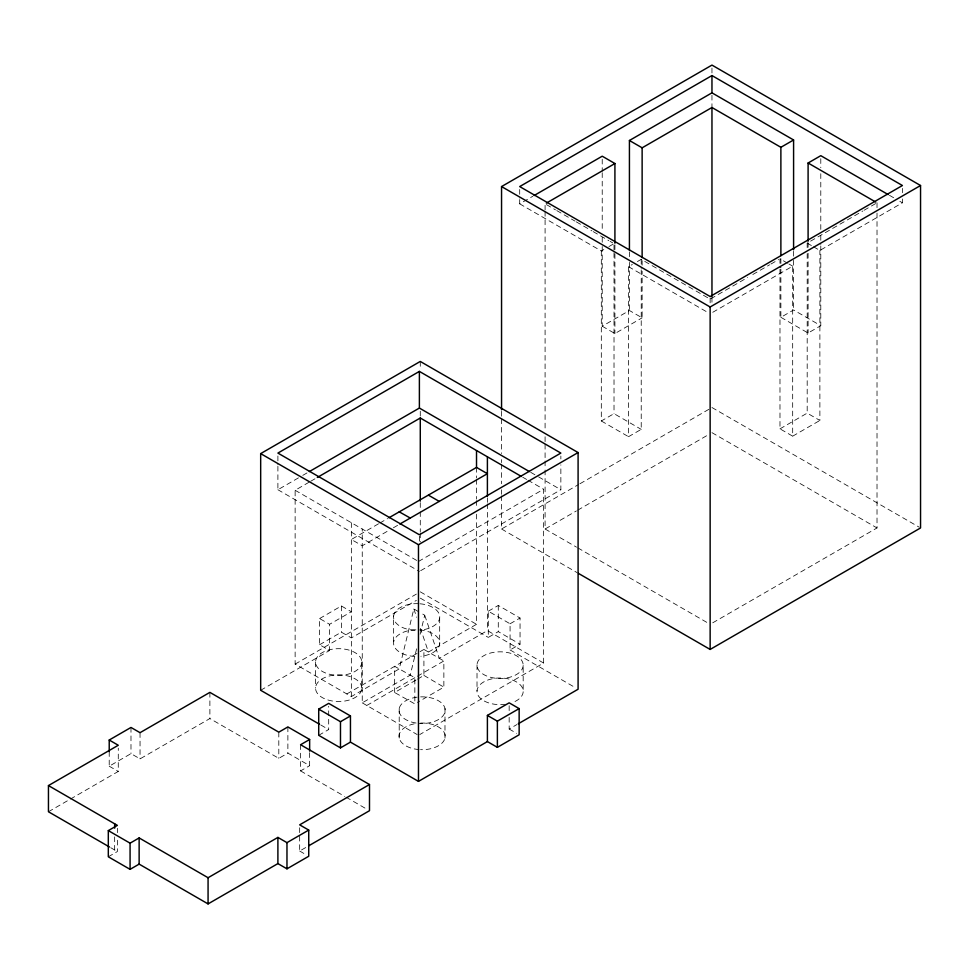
<?xml version="1.0" encoding="UTF-8"?>
<svg xmlns="http://www.w3.org/2000/svg" width="969" height="969" viewBox="0 0 969 969"><rect width="100%" height="100%" fill="white"/><g stroke="black" fill="none" stroke-linecap="round" stroke-linejoin="round"><path stroke-width="0.73" stroke-dasharray="4.84 3.63" d="M416.609 648.83L410.25 675.127L362.249 702.84L362.249 529.001M420.134 634.223L424.725 615.23L419.892 612.432M418.681 611.742L413.836 608.944L399.24 668.925L351.359 696.566L295.133 664.104L295.133 490.266L309.474 481.981M394.649 692.508L394.649 666.333L414.841 677.706L414.841 703.894L394.649 692.508L416.282 679.875M417.554 679.136L423.913 675.417L423.913 649.436L420.098 651.64M519.699 199.529L519.699 203.841L532.793 196.283M519.699 203.841L601.313 250.971L603.857 249.505M608.932 246.574L614.019 243.643M641.224 269.879L641.224 429.364L628.53 436.692L628.53 266.681L632.333 264.476M637.408 261.545L641.224 259.353L710.144 299.142L747.644 277.485M277.897 466.283L277.897 489.733L301.48 476.118M302.788 475.367L308.033 472.339M310.77 481.23L315.991 478.214M602.221 246.477L602.221 326.214L629.426 310.504L642.132 317.832L642.132 271.199M602.221 326.214L614.915 333.542L642.132 317.832M752.816 274.506L769.628 264.791M770.924 264.053L778.688 259.571M807.189 247.628L807.189 243.11L862.798 211.012M864.082 210.261L875.722 203.551M712.772 312.284L792.678 266.16L792.678 436.171L779.984 428.843L779.984 269.358M813.536 246.78L819.883 250.45L902.418 202.8L902.418 198.475M378.528 523.793L351.359 539.479L362.249 545.765L388.194 530.782M379.824 523.042L387.588 518.56M393.39 527.778L398.574 524.786M601.313 250.971L601.313 420.982L614.019 413.654L641.224 429.364M780.881 269.164L780.881 317.311L793.587 309.983L820.791 325.693L820.791 245.944M780.881 317.311L808.098 333.021L820.791 325.693M319.613 618.549L341.379 605.976L351.359 611.742L329.593 624.302L319.613 618.549L319.613 644.724L329.593 650.49L329.593 624.302M418.475 561.475L543.621 489.212L543.621 663.05L419.771 734.55M420.691 570.668L560.857 489.733L560.857 464.817M501.554 495.813L501.554 529.001L578.663 484.488M579.971 483.737L710.652 408.288M109.218 751.653L109.218 766.2L130.985 753.64L140.045 758.872L209.885 718.55L278.806 758.352L287.878 753.107L309.644 765.68L309.644 752.586M319.613 644.724L341.379 632.163L351.359 637.917L416.379 600.38M295.133 664.104L416.379 594.094M48.45 811.756L69.138 799.813M70.434 799.062L118.279 771.433L118.279 748.165M260.673 690.279L329.593 650.49M545.087 470.026L545.087 529.001L576.373 510.942M577.681 510.191L708.048 434.924M779.984 428.843L807.189 413.133L819.883 420.461L819.883 250.45M488.303 611.209L498.284 605.455L520.05 618.016L520.05 644.203L510.069 649.957L510.069 623.782L488.303 611.209L488.303 637.396L498.284 631.631L520.05 644.203M792.678 436.171L819.883 420.461M346.829 693.949L418.826 652.379M476.518 514.176L476.518 624.302L428.443 652.052L420.437 628.409M543.621 663.05L487.395 630.589L439.332 658.339L424.725 615.23M366.779 705.468L414.841 677.706M417.373 676.253L443.863 660.955L443.863 687.142L417.373 702.44M510.069 623.782L520.05 618.016M108.31 856.79L117.37 851.545L117.37 838.464M318.716 735.314L328.685 729.548L328.685 706.28M300.572 744.737L300.572 770.912L309.644 765.68M509.161 717.387L509.161 729.027L516.962 724.521M299.663 827.756L299.663 851.024L306.131 847.294M712.748 622.801L877.018 527.96L877.018 210.358M522.703 477.208L526.627 479.461M527.935 480.212L543.621 489.212M889.457 195.314L894.641 198.306M899.826 201.298L902.418 202.8M807.189 243.11L812.264 246.053M787.591 263.217L779.984 258.82L779.984 267.856M788.863 263.956L792.678 266.16M546.395 204.592L555.491 209.849M556.787 210.6L575.005 221.114M576.301 221.865L591.902 230.876M593.21 231.627L608.811 240.639M610.107 241.39L612.711 242.892M628.53 266.681L708.848 313.06M711.961 407.525L919.242 527.209M711.961 432.658L877.018 527.96M601.313 420.982L628.53 436.692M530.721 472.339L537.274 476.118M538.582 476.881L560.857 489.733M545.087 529.001L576.531 547.158M577.839 547.909L708.836 623.539M501.554 529.001L577.173 572.667M295.133 490.266L417.167 560.712M277.897 489.733L419.383 571.419M420.28 591.841L476.518 624.302M420.28 598.127L488.303 637.396M510.069 649.957L575.477 687.724M423.913 649.436L443.863 660.955M509.161 729.027L516.647 733.339M362.249 702.84L417.179 734.563M320.836 725.018L328.685 729.548M300.572 770.912L344.782 796.445M346.09 797.196L366.9 809.212M299.663 851.024L306.143 854.767M109.218 766.2L118.279 771.433M110.757 847.73L117.37 851.545M423.913 675.417L443.863 687.142M413.836 608.944L416.67 617.289M902.418 188.398L902.418 192.722M877.018 202.8L877.018 208.844M820.791 158.686L820.791 167.71M820.791 173.73L820.791 229.399M820.791 235.419L820.791 244.442M808.098 242.747L808.098 247.265M808.098 253.284L808.098 333.021M807.189 253.648L807.189 413.133M793.587 251.31L793.587 258.832M793.587 260.334L793.587 309.983M780.881 258.638L780.881 267.662M711.961 68.109L711.961 74.141M711.961 95.265L711.961 107.329M711.961 297.41L711.961 303.442M710.144 297.967L710.144 303.721M642.132 260.661L642.132 265.179M641.224 259.353L641.224 268.377M629.426 251.831L629.426 260.855M629.426 262.357L629.426 310.504M614.915 244.769L614.915 252.303M614.915 253.805L614.915 333.542M614.019 245.145L614.019 251.165M614.019 252.667L614.019 413.654M602.221 159.207L602.221 171.247M602.221 172.748L602.221 231.421M602.221 237.441L602.221 244.963M560.857 456.011L560.857 458.955M545.087 205.355L545.087 209.898M545.087 211.412L545.087 430.696M545.087 436.753L545.087 442.797M545.087 444.311L545.087 459.439M545.087 460.953L545.087 468.512M523.175 665.497A23.086 13.324 0 0 1 488.025 676.507A23.086 13.324 0 0 1 489.079 653.433A23.086 13.324 0 0 1 523.175 665.497L523.175 691.672M519.699 189.452L519.699 198.088M509.161 705.759L509.161 711.573M501.554 411.341L501.554 417.373M501.554 418.887L501.554 453.577M501.554 459.609L501.554 462.625M501.554 464.139L501.554 483.749M501.554 489.781L501.554 494.311M498.284 605.455L498.284 631.631M487.395 497.836L487.395 502.366M487.395 503.868L487.395 630.589M477.014 664.795L477.014 690.97M476.518 467.421L476.518 477.971M476.518 479.485L476.518 499.096M476.518 500.61L476.518 508.144M444.989 708.46L444.977 738.124M439.672 618.028L439.672 644.215M420.28 361.449L420.28 368.995M420.28 411.195L420.28 417.227M420.28 502.657L420.28 510.215M420.28 511.729L420.28 531.799M420.28 532.889L420.28 541.962M419.383 536.232L419.383 542.095M399.216 708.412L399.204 738.063M418.487 603.687A23.086 13.324 0 0 0 393.644 615.921L393.644 642.096M361.752 662.009A23.086 13.324 0 0 1 327.122 673.552A23.086 13.324 0 0 1 327.122 650.465A23.086 13.324 0 0 1 361.752 662.009L361.752 688.184A23.086 13.324 0 0 1 327.122 699.727A23.086 13.324 0 0 1 327.122 676.641A23.086 13.324 0 0 1 361.752 688.184M351.359 522.727L351.359 696.566M341.379 605.976L341.379 632.163M315.579 662.009L315.579 688.184M287.878 726.932L287.878 753.107M278.806 732.164L278.806 758.352M277.897 456.011L277.897 464.817M209.885 692.375L209.885 718.55M140.045 732.685L140.045 758.872M130.985 727.453L130.985 753.64M117.37 828.277L117.37 832.637M114.657 836.889L114.657 849.983M419.989 603.784A23.086 13.324 0 0 1 439.744 616.72A23.086 13.324 0 0 1 420.849 630.08M414.829 630.262A23.086 13.324 0 0 1 393.644 615.921M420.631 696.868A23.086 13.324 0 0 1 445.171 710.64A23.086 13.324 0 0 1 419.032 723.383M416.076 723.044A23.086 13.324 0 0 1 399.071 709.272A23.086 13.324 0 0 1 419.129 696.953M414.829 656.437A23.086 13.324 0 0 1 396.575 636.585A23.086 13.324 0 0 1 435.469 635.422A23.086 13.324 0 0 1 420.849 656.267M505.479 704.281A23.086 13.324 0 0 1 477.378 688.947A23.086 13.324 0 0 1 513.013 680.274A23.086 13.324 0 0 1 512.407 702.598M420.631 723.056A23.086 13.324 0 0 1 445.183 736.379A23.086 13.324 0 0 1 420.534 749.655M419.032 749.57A23.086 13.324 0 0 1 399.058 737.203A23.086 13.324 0 0 1 416.173 723.48"/><path stroke-width="1.45" d="M501.554 409.826L501.554 186.569L711.961 65.093L920.55 185.515L920.55 527.96L710.144 649.436L578.469 573.418M711.961 75.558L519.699 186.569L710.144 296.526L902.418 185.515L711.961 75.558L711.961 92.842L629.426 140.493L629.426 250.329M534.101 195.532L602.221 156.203L614.915 163.531L614.915 243.267M546.383 203.102L614.915 163.531M629.426 140.493L642.132 147.821L711.961 107.498L780.881 147.3L793.587 139.972L793.587 249.796M319.528 724.267L260.673 690.279L260.673 453.613L420.28 361.449L578.093 452.559L578.093 689.238L518.27 723.77M419.383 371.406L277.897 453.08L419.383 534.767L560.857 453.08L419.383 371.406L419.383 408.058L309.341 471.588M808.098 241.245L808.098 163.01L820.791 155.67L888.161 194.575M317.299 477.463L420.28 418.002L521.395 476.457M501.554 186.569L710.144 306.991L920.55 185.515M388.884 517.809L476.518 467.421L487.395 473.696L399.87 524.035M260.673 453.613L418.475 544.711L578.093 452.559M109.218 751.653L109.218 740.025L130.985 727.453L140.045 732.685L209.885 692.375L278.806 732.164L287.878 726.932L309.644 739.492L309.644 751.132M109.461 846.979L48.45 811.756L48.45 785.58L118.279 745.258L109.218 740.025M308.711 845.804L369.492 810.702L369.492 784.527L299.663 824.849L308.736 830.082L308.736 856.257L286.969 868.83L277.897 863.597L208.069 903.907L139.136 864.118L130.076 869.35L108.31 856.79L108.31 830.603L117.37 825.37L48.45 785.58M350.451 742.121L340.482 747.874L318.716 735.314L318.716 709.126L328.685 703.373L350.451 715.934L350.451 742.121L418.475 781.389L487.395 741.588L497.376 747.353L519.142 734.781L519.142 708.605L509.161 702.84L487.395 715.413L487.395 741.588M108.31 830.603L130.076 843.175L139.136 837.931L208.069 877.732L277.897 837.41L286.969 842.642L308.736 830.082M309.644 739.492L300.572 744.737L369.492 784.527M318.716 709.126L340.482 721.699L350.451 715.934M487.395 715.413L497.376 721.166L519.142 708.605M399.24 511.838L410.25 518.04M711.961 92.842L793.587 139.972M808.098 163.01L875.722 202.049M419.383 408.058L529.413 471.588M428.443 495.171L439.332 501.445M780.881 147.3L780.881 255.622M711.961 107.498L711.961 296.55M710.144 306.991L710.144 649.436M642.132 147.821L642.132 257.657M497.376 721.166L497.376 747.353M487.395 456.944L487.395 496.322M476.518 450.658L476.518 467.421M420.28 418.002L420.28 501.143M418.475 544.711L418.475 781.389M340.482 721.699L340.482 747.874M286.969 842.642L286.969 868.83M277.897 837.41L277.897 863.597M208.069 877.732L208.069 903.907M139.136 837.931L139.136 864.118M130.076 843.175L130.076 869.35M114.657 823.795L114.657 828.156"/></g></svg>
